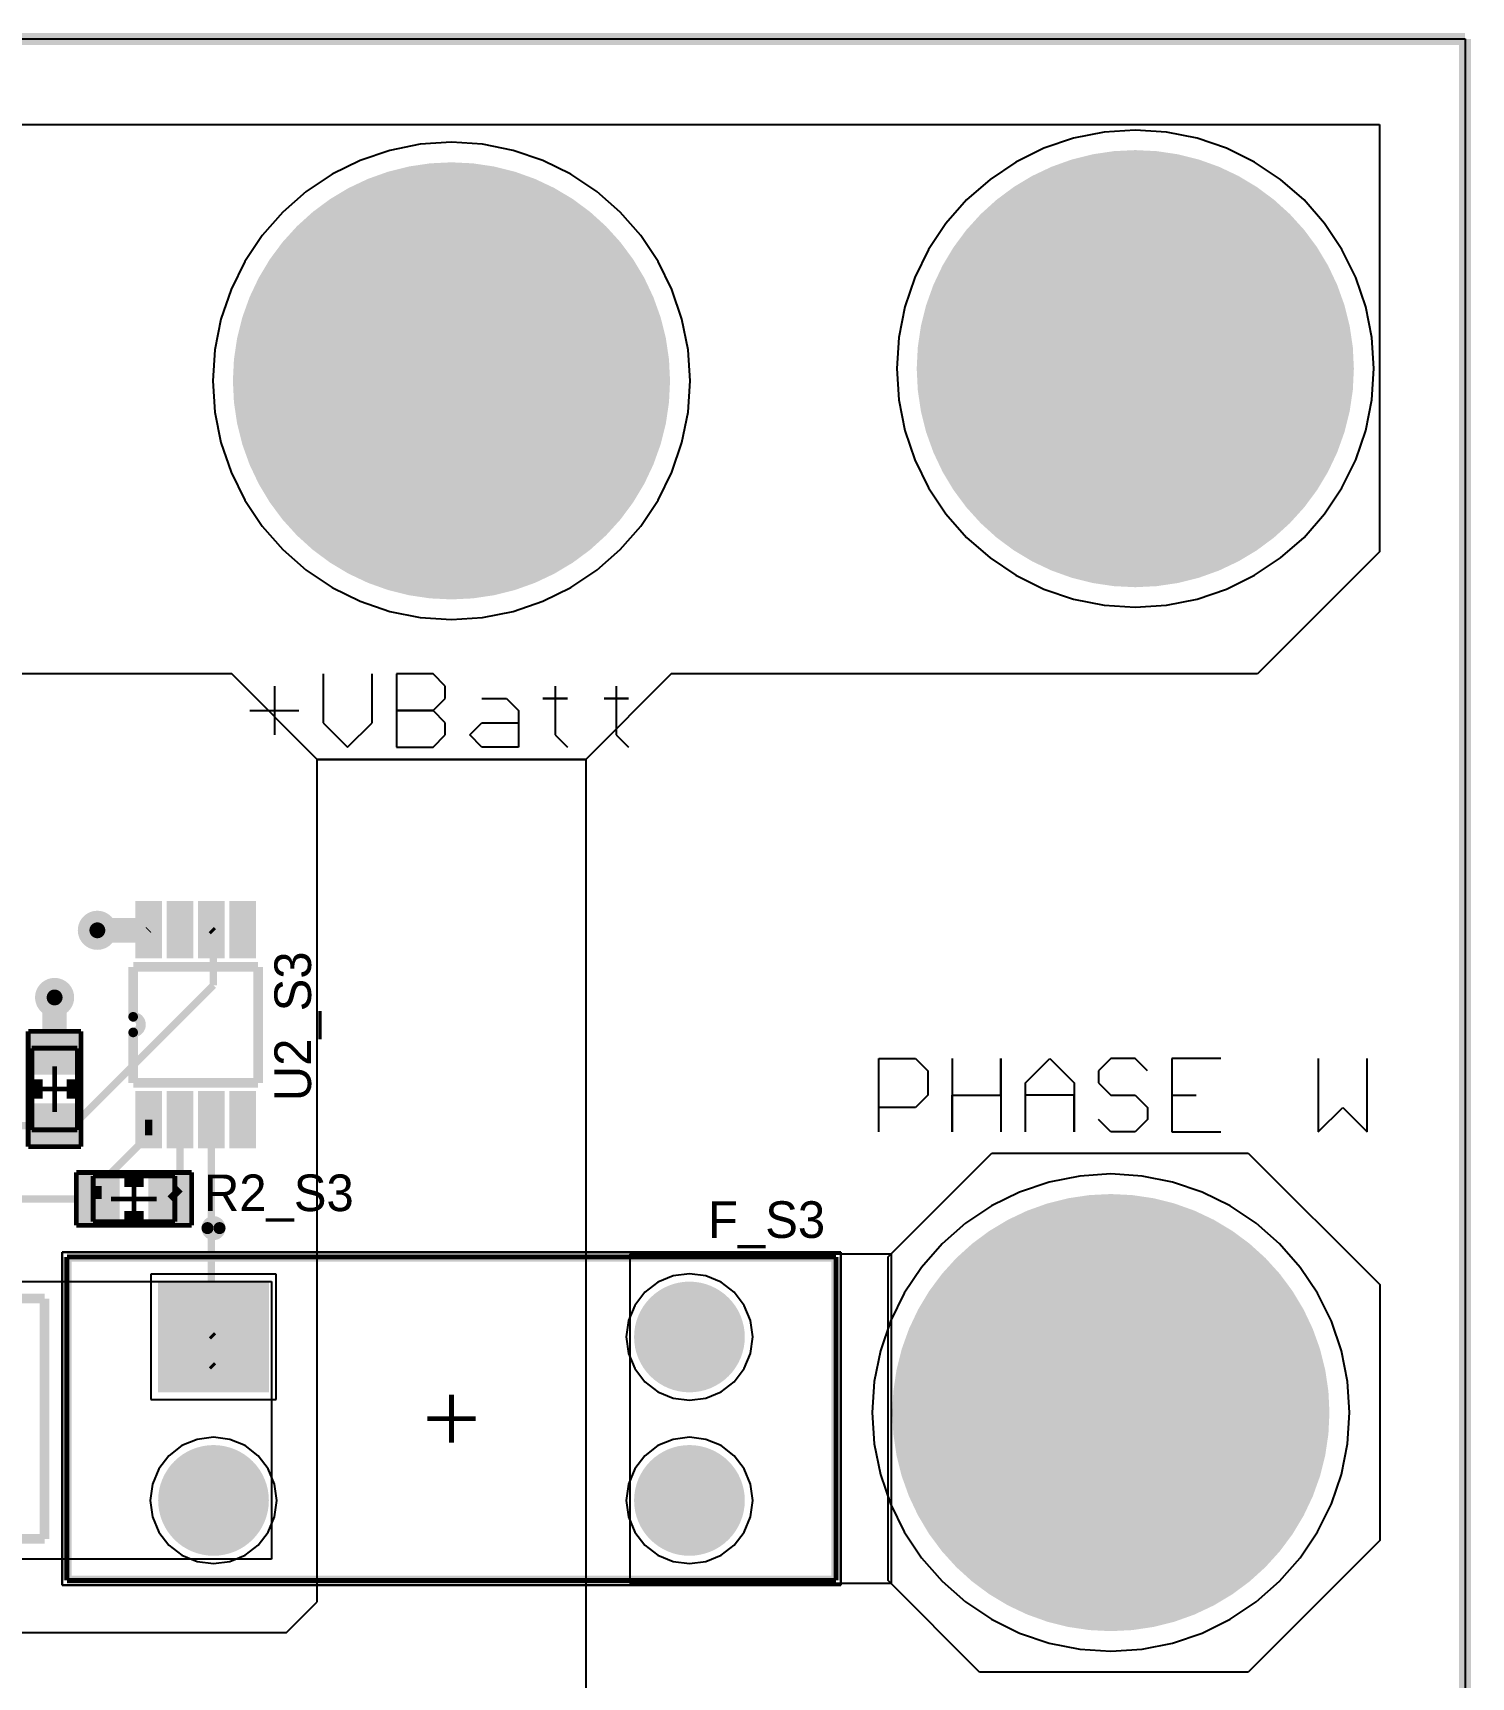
# Model space of a CAD drawing. Header units: millimetres. Extents: x 0.99 to 5.75, y 0.99 to 4.93.
# Drawn here: x 4.577 to 5.755, y 3.583 to 4.93 of the extents above; entities that cross this region are included whole.
import ezdxf

# ---------------------------------------------------------------- set-up
doc = ezdxf.new("R2010")
doc.units = ezdxf.units.MM
doc.header["$MEASUREMENT"] = 0
for name, color, linetype in [('BottomLayer', 5, 'Continuous'), ('BottomSolder', 6, 'Continuous'), ('Mechanical13', 56, 'Continuous'), ('Mechanical15', 56, 'Continuous'), ('MultiLayer', 9, 'Continuous'), ('PadHoleLayer', 156, 'Continuous'), ('TopLayer', 1, 'Continuous'), ('TopOverlay', 2, 'Continuous'), ('TopPaste', 8, 'Continuous'), ('TopSolder', 216, 'Continuous'), ('ViaHoleLayer', 16, 'Continuous')]:
    doc.layers.add(name, color=color, linetype=linetype)

# ---------------------------------------------------------------- blocks, each defined once
blk = doc.blocks.new('HV7802_37')
at = {"layer": 'TopLayer'}
for points in [[(-0.0194882, -0.0068897), (0.0194882, -0.0068897), (-0.0194882, 0.0068897), (0.0194882, 0.0068897)], [(0.1360236, -0.0068897), (0.175, -0.0068897), (0.1360236, 0.0068897), (0.175, 0.0068897)], [(-0.0194882, -0.0324803), (0.0194882, -0.0324803), (-0.0194882, -0.0187009), (0.0194882, -0.0187009)], [(0.1360236, -0.0324803), (0.175, -0.0324803), (0.1360236, -0.0187009), (0.175, -0.0187009)], [(-0.0194882, -0.0580709), (0.0194882, -0.0580709), (-0.0194882, -0.0442915), (0.0194882, -0.0442915)], [(0.1360236, -0.0580709), (0.175, -0.0580709), (0.1360236, -0.0442915), (0.175, -0.0442915)], [(-0.0194882, -0.0836615), (0.0194882, -0.0836615), (-0.0194882, -0.0698821), (0.0194882, -0.0698821)], [(0.1360236, -0.0836615), (0.175, -0.0836615), (0.1360236, -0.0698821), (0.175, -0.0698821)]]:
    blk.add_solid(points, dxfattribs=at)
at = {"layer": 'TopOverlay', "const_width": 0.007874}
for points in [[(0.03, 0.0127953), (0.0713583, 0.0127953)], [(0.03, 0.0127953), (0.03, -0.0895671)], [(0.0841535, 0.0127953), (0.125, 0.0127953)], [(0.125, 0.0127953), (0.125, -0.0895671)], [(0.03, -0.0895671), (0.125, -0.0895671)]]:
    blk.add_lwpolyline(points, dxfattribs=at)
blk.add_lwpolyline([(0.0841535, 0.0127953, -0.9999999999999999), (0.0713583, 0.0127953)], format="xyb", dxfattribs=at)
at = {"layer": 'TopOverlay', "const_width": 0.003937}
for points in [[(0.0693898, 0.0127953, 1), (0.0733268, 0.0127953, 1)], [(0.082185, 0.0127953, 1), (0.086122, 0.0127953, 1)]]:
    blk.add_lwpolyline(points, format="xyb", close=True, dxfattribs=at)
at = {"layer": 'TopPaste'}
for points in [[(-0.0194882, -0.0068897), (0.0194882, -0.0068897), (-0.0194882, 0.0068897), (0.0194882, 0.0068897)], [(0.1360236, -0.0068897), (0.175, -0.0068897), (0.1360236, 0.0068897), (0.175, 0.0068897)], [(-0.0194882, -0.0324803), (0.0194882, -0.0324803), (-0.0194882, -0.0187009), (0.0194882, -0.0187009)], [(0.1360236, -0.0324803), (0.175, -0.0324803), (0.1360236, -0.0187009), (0.175, -0.0187009)], [(-0.0194882, -0.0580709), (0.0194882, -0.0580709), (-0.0194882, -0.0442915), (0.0194882, -0.0442915)], [(0.1360236, -0.0580709), (0.175, -0.0580709), (0.1360236, -0.0442915), (0.175, -0.0442915)], [(-0.0194882, -0.0836615), (0.0194882, -0.0836615), (-0.0194882, -0.0698821), (0.0194882, -0.0698821)], [(0.1360236, -0.0836615), (0.175, -0.0836615), (0.1360236, -0.0698821), (0.175, -0.0698821)]]:
    blk.add_solid(points, dxfattribs=at)
at = {"layer": 'TopSolder'}
for points in [[(-0.0234882, -0.0108897), (0.0234882, -0.0108897), (-0.0234882, 0.0108897), (0.0234882, 0.0108897)], [(0.1320236, -0.0108897), (0.179, -0.0108897), (0.1320236, 0.0108897), (0.179, 0.0108897)], [(-0.0234882, -0.0364803), (0.0234882, -0.0364803), (-0.0234882, -0.0147009), (0.0234882, -0.0147009)], [(0.1320236, -0.0364803), (0.179, -0.0364803), (0.1320236, -0.0147009), (0.179, -0.0147009)], [(-0.0234882, -0.0620709), (0.0234882, -0.0620709), (-0.0234882, -0.0402915), (0.0234882, -0.0402915)], [(0.1320236, -0.0620709), (0.179, -0.0620709), (0.1320236, -0.0402915), (0.179, -0.0402915)], [(-0.0234882, -0.0876615), (0.0234882, -0.0876615), (-0.0234882, -0.0658821), (0.0234882, -0.0658821)], [(0.1320236, -0.0876615), (0.179, -0.0876615), (0.1320236, -0.0658821), (0.179, -0.0658821)]]:
    blk.add_solid(points, dxfattribs=at)
blk = doc.blocks.new('J1_0603_41')
at = {"layer": 'Mechanical13', "const_width": 0.003937}
for points in [[(0.0334646, 0.0187009), (-0.0334645, 0.0187009)], [(-0.0334645, -0.0187007), (-0.0334645, 0.0187009)], [(0.0334646, -0.0187007), (0.0334646, 0.0187009)], [(0.0334646, -0.0187007), (-0.0334645, -0.0187007)]]:
    blk.add_lwpolyline(points, dxfattribs=at)
at = {"layer": 'Mechanical15', "const_width": 0.003937}
for points in [[(0.0472442, 0.0216536), (-0.047244, 0.0216536)], [(-0.047244, -0.0216535), (-0.047244, 0.0216536)], [(1e-07, -0.0187007), (1e-07, 0.0187009)], [(0.0472442, -0.0216535), (0.0472442, 0.0216536)], [(0.0187008, 1e-07), (-0.0187007, 1e-07)], [(0.0472442, -0.0216535), (-0.047244, -0.0216535)]]:
    blk.add_lwpolyline(points, dxfattribs=at)
at = {"layer": 'TopLayer'}
for points in [[(-0.015748, -0.0177164), (-0.015748, 0.0177166), (-0.043307, -0.0177164), (-0.043307, 0.0177166)], [(0.0433071, -0.0177164), (0.0433071, 0.0177166), (0.0157481, -0.0177164), (0.0157481, 0.0177166)]]:
    blk.add_solid(points, dxfattribs=at)
at = {"layer": 'TopOverlay', "const_width": 0.007874}
for points in [[(0.0078741, 0.0137796), (-0.007874, 0.0137796)], [(0.0078741, -0.0137795), (-0.007874, -0.0137795)]]:
    blk.add_lwpolyline(points, dxfattribs=at)
at = {"layer": 'TopPaste'}
for points in [[(-0.015748, -0.0177164), (-0.015748, 0.0177166), (-0.043307, -0.0177164), (-0.043307, 0.0177166)], [(0.0433071, -0.0177164), (0.0433071, 0.0177166), (0.0157481, -0.0177164), (0.0157481, 0.0177166)]]:
    blk.add_solid(points, dxfattribs=at)
at = {"layer": 'TopSolder'}
for points in [[(-0.011748, -0.0217164), (-0.011748, 0.0217166), (-0.047307, -0.0217164), (-0.047307, 0.0217166)], [(0.0473071, -0.0217164), (0.0473071, 0.0217166), (0.0117481, -0.0217164), (0.0117481, 0.0217166)]]:
    blk.add_solid(points, dxfattribs=at)
blk = doc.blocks.new('J1_0603_42')
at = {"layer": 'Mechanical13', "const_width": 0.003937}
for points in [[(0.0334646, 0.0187009), (-0.0334645, 0.0187009)], [(-0.0334645, 0.0187009), (-0.0334645, -0.0187007)], [(0.0334646, 0.0187009), (0.0334646, -0.0187007)], [(0.0334646, -0.0187007), (-0.0334645, -0.0187007)]]:
    blk.add_lwpolyline(points, dxfattribs=at)
at = {"layer": 'Mechanical15', "const_width": 0.003937}
for points in [[(0.0472442, 0.0216536), (-0.047244, 0.0216536)], [(-0.047244, 0.0216536), (-0.047244, -0.0216535)], [(1e-07, 0.0187009), (1e-07, -0.0187007)], [(0.0472442, 0.0216536), (0.0472442, -0.0216535)], [(0.0187008, 1e-07), (-0.0187007, 1e-07)], [(0.0472442, -0.0216535), (-0.047244, -0.0216535)]]:
    blk.add_lwpolyline(points, dxfattribs=at)
at = {"layer": 'TopLayer'}
for points in [[(-0.015748, -0.0177164), (-0.015748, 0.0177166), (-0.043307, -0.0177164), (-0.043307, 0.0177166)], [(0.0433071, -0.0177164), (0.0433071, 0.0177166), (0.0157481, -0.0177164), (0.0157481, 0.0177166)]]:
    blk.add_solid(points, dxfattribs=at)
at = {"layer": 'TopOverlay', "const_width": 0.007874}
for points in [[(0.0078741, 0.0137796), (-0.007874, 0.0137796)], [(0.0078741, -0.0137795), (-0.007874, -0.0137795)]]:
    blk.add_lwpolyline(points, dxfattribs=at)
at = {"layer": 'TopPaste'}
for points in [[(-0.015748, -0.0177164), (-0.015748, 0.0177166), (-0.043307, -0.0177164), (-0.043307, 0.0177166)], [(0.0433071, -0.0177164), (0.0433071, 0.0177166), (0.0157481, -0.0177164), (0.0157481, 0.0177166)]]:
    blk.add_solid(points, dxfattribs=at)
at = {"layer": 'TopSolder'}
for points in [[(-0.011748, -0.0217164), (-0.011748, 0.0217166), (-0.047307, -0.0217164), (-0.047307, 0.0217166)], [(0.0473071, -0.0217164), (0.0473071, 0.0217166), (0.0117481, -0.0217164), (0.0117481, 0.0217166)]]:
    blk.add_solid(points, dxfattribs=at)
blk = doc.blocks.new('R___2512_43')
at = {"layer": 'TopLayer'}
for points in [[(-0.1062991, -0.0629921), (-0.0669291, -0.0629921), (-0.1062991, 0.0629921), (-0.0669291, 0.0629921)], [(0.0669292, -0.0629921), (0.1062992, -0.0629921), (0.0669292, 0.0629921), (0.1062992, 0.0629921)]]:
    blk.add_solid(points, dxfattribs=at)
at = {"layer": 'TopOverlay', "const_width": 0.007874}
for points in [[(-0.1417322, 0.0984252), (0.1417323, 0.0984252)], [(-0.1417322, 0), (-0.1417322, 0.0984252)], [(0.1417323, -0.0984252), (0.1417323, 0.0984252)], [(-0.1417322, -0.0984252), (-0.1417322, 0)], [(-0.1417322, -0.0984252), (0.1417323, -0.0984252)]]:
    blk.add_lwpolyline(points, dxfattribs=at)
at = {"layer": 'TopPaste'}
for points in [[(-0.1062991, -0.0629921), (-0.0669291, -0.0629921), (-0.1062991, 0.0629921), (-0.0669291, 0.0629921)], [(0.0669292, -0.0629921), (0.1062992, -0.0629921), (0.0669292, 0.0629921), (0.1062992, 0.0629921)]]:
    blk.add_solid(points, dxfattribs=at)
at = {"layer": 'TopSolder'}
for points in [[(-0.1102991, -0.0669921), (-0.0629291, -0.0669921), (-0.1102991, 0.0669921), (-0.0629291, 0.0669921)], [(0.0629292, -0.0669921), (0.1102992, -0.0669921), (0.0629292, 0.0669921), (0.1102992, 0.0669921)]]:
    blk.add_solid(points, dxfattribs=at)
blk = doc.blocks.new('KSTN_3568_V_44')
at = {"layer": 'BottomLayer', "const_width": 0.0413386}
for points in [[(0.1742126, 0.0669291, 1), (0.2155512, 0.0669291, 1)], [(-0.2155512, -0.0669291, 1), (-0.1742126, -0.0669291, 1)], [(0.1742126, -0.0669291, 1), (0.2155512, -0.0669291, 1)]]:
    blk.add_lwpolyline(points, format="xyb", close=True, dxfattribs=at)
at = {"layer": 'BottomLayer'}
blk.add_solid([(-0.2362205, 0.0255905), (-0.1535433, 0.0255905), (-0.2362205, 0.1082677), (-0.1535433, 0.1082677)], dxfattribs=at)
at = {"layer": 'BottomSolder', "const_width": 0.0453386}
for points in [[(0.1722126, 0.0669291, 1), (0.2175512, 0.0669291, 1)], [(-0.2175512, -0.0669291, 1), (-0.1722126, -0.0669291, 1)], [(0.1722126, -0.0669291, 1), (0.2175512, -0.0669291, 1)]]:
    blk.add_lwpolyline(points, format="xyb", close=True, dxfattribs=at)
at = {"layer": 'BottomSolder'}
blk.add_solid([(-0.2402205, 0.0215905), (-0.1495433, 0.0215905), (-0.2402205, 0.1122677), (-0.1495433, 0.1122677)], dxfattribs=at)
at = {"layer": 'Mechanical13', "const_width": 0.003937}
for points in [[(-0.3149606, 0.1324803), (0.3149606, 0.1324803)], [(-0.3149606, -0.1324803), (-0.3149606, 0.1324803)], [(0.3149606, -0.1324803), (0.3149606, 0.1324803)], [(-0.3149606, -0.1324803), (0.3149606, -0.1324803)]]:
    blk.add_lwpolyline(points, dxfattribs=at)
at = {"layer": 'Mechanical15'}
for points, const_width in [([(-0.3188976, 0.1364173), (0.3188976, 0.1364173)], 0.0019685), ([(-0.3188976, -0.1364173), (-0.3188976, 0.1364173)], 0.0019685), ([(0.3188976, -0.1364173), (0.3188976, 0.1364173)], 0.0019685), ([(0, -0.019685), (0, 0.019685)], 0.003937), ([(-0.019685, 0), (0.019685, 0)], 0.003937), ([(-0.3188976, -0.1364173), (0.3188976, -0.1364173)], 0.0019685)]:
    blk.add_lwpolyline(points, dxfattribs=dict(at, const_width=const_width))
at = {"layer": 'MultiLayer', "const_width": 0.0413386}
for points in [[(0.1742126, 0.0669291, 1), (0.2155512, 0.0669291, 1)], [(-0.2155512, -0.0669291, 1), (-0.1742126, -0.0669291, 1)], [(0.1742126, -0.0669291, 1), (0.2155512, -0.0669291, 1)]]:
    blk.add_lwpolyline(points, format="xyb", close=True, dxfattribs=at)
at = {"layer": 'MultiLayer'}
blk.add_solid([(-0.2362205, 0.0255905), (-0.1535433, 0.0255905), (-0.2362205, 0.1082677), (-0.1535433, 0.1082677)], dxfattribs=at)
at = {"layer": 'PadHoleLayer', "const_width": 0.031496}
for points in [[(-0.2106299, 0.0669291, 1), (-0.1791339, 0.0669291, 1)], [(0.1791339, 0.0669291, 1), (0.2106299, 0.0669291, 1)], [(-0.2106299, -0.0669291, 1), (-0.1791339, -0.0669291, 1)], [(0.1791339, -0.0669291, 1), (0.2106299, -0.0669291, 1)]]:
    blk.add_lwpolyline(points, format="xyb", close=True, dxfattribs=at)
at = {"layer": 'TopLayer', "const_width": 0.0413386}
for points in [[(0.1742126, 0.0669291, 1), (0.2155512, 0.0669291, 1)], [(-0.2155512, -0.0669291, 1), (-0.1742126, -0.0669291, 1)], [(0.1742126, -0.0669291, 1), (0.2155512, -0.0669291, 1)]]:
    blk.add_lwpolyline(points, format="xyb", close=True, dxfattribs=at)
at = {"layer": 'TopLayer'}
blk.add_solid([(-0.2362205, 0.0255905), (-0.1535433, 0.0255905), (-0.2362205, 0.1082677), (-0.1535433, 0.1082677)], dxfattribs=at)
at = {"layer": 'TopOverlay'}
for points, const_width in [([(-0.1899606, 0.1561023, 1), (-0.1998032, 0.1561023, 1)], 0.0098425), ([(-0.2022638, 0.1561023, 1), (-0.1973426, 0.1561023, 1)], 0.0049212), ([(-0.1924212, 0.1561023, 1), (-0.1875, 0.1561023, 1)], 0.0049212)]:
    blk.add_lwpolyline(points, format="xyb", close=True, dxfattribs=dict(at, const_width=const_width))
at = {"layer": 'TopOverlay', "const_width": 0.007874}
for points in [[(-0.3149606, -0.1324803), (-0.3149606, 0.1324803)], [(-0.3149606, 0.1324803), (0.3149606, 0.1324803)], [(0.3149606, -0.1324803), (0.3149606, 0.1324803)], [(-0.3149606, -0.1324803), (0.3149606, -0.1324803)]]:
    blk.add_lwpolyline(points, dxfattribs=at)
at = {"layer": 'TopSolder', "const_width": 0.0453386}
for points in [[(0.1722126, 0.0669291, 1), (0.2175512, 0.0669291, 1)], [(-0.2175512, -0.0669291, 1), (-0.1722126, -0.0669291, 1)], [(0.1722126, -0.0669291, 1), (0.2175512, -0.0669291, 1)]]:
    blk.add_lwpolyline(points, format="xyb", close=True, dxfattribs=at)
at = {"layer": 'TopSolder'}
blk.add_solid([(-0.2402205, 0.0215905), (-0.1495433, 0.0215905), (-0.2402205, 0.1122677), (-0.1495433, 0.1122677)], dxfattribs=at)

msp = doc.modelspace()

# ---------------------------------------------------------------- linework, layer by layer
at = {"layer": 'BottomLayer'}
for p, q in [((1, 4.925), (5.75, 4.925)), ((5.75, 4.925), (5.75, 1)), ((5.4544928, 4.8487466), (5.429422, 4.8437597)), ((5.48, 4.8504184), (5.4544928, 4.8487466)), ((5.5055072, 4.8487466), (5.48, 4.8504184)), ((5.530578, 4.8437597), (5.5055072, 4.8487466)), ((4.8944928, 4.8387466), (4.869422, 4.8337597)), ((4.92, 4.8404184), (4.8944928, 4.8387466)), ((4.9455072, 4.8387466), (4.92, 4.8404184)), ((4.970578, 4.8337597), (4.9455072, 4.8387466)), ((5.4052166, 4.8355431), (5.3822908, 4.8242373)), ((5.429422, 4.8437597), (5.4052166, 4.8355431)), ((5.5547834, 4.8355431), (5.530578, 4.8437597)), ((5.5777092, 4.8242373), (5.5547834, 4.8355431)), ((4.8452166, 4.8255431), (4.8222908, 4.8142373)), ((4.869422, 4.8337597), (4.8452166, 4.8255431)), ((4.9947834, 4.8255431), (4.970578, 4.8337597)), ((5.0177092, 4.8142373), (4.9947834, 4.8255431)), ((5.3822908, 4.8242373), (5.3610368, 4.8100358)), ((5.5989632, 4.8100358), (5.5777092, 4.8242373)), ((4.8222908, 4.8142373), (4.8010368, 4.8000358)), ((5.0389632, 4.8000358), (5.0177092, 4.8142373)), ((5.3610368, 4.8100358), (5.3418183, 4.7931817)), ((5.6181817, 4.7931817), (5.5989632, 4.8100358)), ((4.8010368, 4.8000358), (4.7818183, 4.7831817)), ((5.0581817, 4.7831817), (5.0389632, 4.8000358)), ((4.7818183, 4.7831817), (4.7649642, 4.7639632)), ((5.0750358, 4.7639632), (5.0581817, 4.7831817)), ((5.3418183, 4.7931817), (5.3249642, 4.7739632)), ((5.6350358, 4.7739632), (5.6181817, 4.7931817)), ((5.3249642, 4.7739632), (5.3107627, 4.7527092)), ((5.6492373, 4.7527092), (5.6350358, 4.7739632)), ((4.7649642, 4.7639632), (4.7507627, 4.7427092)), ((5.0892373, 4.7427092), (5.0750358, 4.7639632)), ((4.7507627, 4.7427092), (4.7394569, 4.7197834)), ((5.1005431, 4.7197834), (5.0892373, 4.7427092)), ((5.3107627, 4.7527092), (5.2994569, 4.7297834)), ((5.6605431, 4.7297834), (5.6492373, 4.7527092)), ((5.2994569, 4.7297834), (5.2912403, 4.705578)), ((5.6687597, 4.705578), (5.6605431, 4.7297834)), ((4.7394569, 4.7197834), (4.7312403, 4.695578)), ((5.1087597, 4.695578), (5.1005431, 4.7197834)), ((5.2912403, 4.705578), (5.2862534, 4.6805072)), ((5.6737466, 4.6805072), (5.6687597, 4.705578)), ((4.7312403, 4.695578), (4.7262534, 4.6705072)), ((5.1137466, 4.6705072), (5.1087597, 4.695578)), ((5.2862534, 4.6805072), (5.2845816, 4.655)), ((5.6754184, 4.655), (5.6737466, 4.6805072)), ((4.7262534, 4.6705072), (4.7245816, 4.645)), ((5.1154184, 4.645), (5.1137466, 4.6705072)), ((5.2845816, 4.655), (5.2862534, 4.6294928)), ((5.6737466, 4.6294928), (5.6754184, 4.655)), ((4.7245816, 4.645), (4.7262534, 4.6194928)), ((5.1137466, 4.6194928), (5.1154184, 4.645)), ((4.7262534, 4.6194928), (4.7312403, 4.594422)), ((5.1087597, 4.594422), (5.1137466, 4.6194928)), ((5.2862534, 4.6294928), (5.2912403, 4.604422)), ((5.6687597, 4.604422), (5.6737466, 4.6294928)), ((4.7312403, 4.594422), (4.7394569, 4.5702166)), ((5.1005431, 4.5702166), (5.1087597, 4.594422)), ((5.2912403, 4.604422), (5.2994569, 4.5802166)), ((5.6605431, 4.5802166), (5.6687597, 4.604422)), ((5.2994569, 4.5802166), (5.3107627, 4.5572908)), ((5.6492373, 4.5572908), (5.6605431, 4.5802166)), ((4.7394569, 4.5702166), (4.7507627, 4.5472908)), ((5.0892373, 4.5472908), (5.1005431, 4.5702166)), ((5.3107627, 4.5572908), (5.3249642, 4.5360368)), ((5.6350358, 4.5360368), (5.6492373, 4.5572908)), ((4.7507627, 4.5472908), (4.7649642, 4.5260368)), ((5.0750358, 4.5260368), (5.0892373, 4.5472908)), ((4.7649642, 4.5260368), (4.7818183, 4.5068183)), ((5.0581817, 4.5068183), (5.0750358, 4.5260368)), ((5.3249642, 4.5360368), (5.3418183, 4.5168183)), ((5.6181817, 4.5168183), (5.6350358, 4.5360368)), ((5.3418183, 4.5168183), (5.3610368, 4.4999642)), ((5.5989632, 4.4999642), (5.6181817, 4.5168183)), ((4.7818183, 4.5068183), (4.8010368, 4.4899642)), ((5.0389632, 4.4899642), (5.0581817, 4.5068183)), ((5.3610368, 4.4999642), (5.3822908, 4.4857627)), ((5.5777092, 4.4857627), (5.5989632, 4.4999642)), ((4.8010368, 4.4899642), (4.8222908, 4.4757627)), ((5.0177092, 4.4757627), (5.0389632, 4.4899642)), ((5.3822908, 4.4857627), (5.4052166, 4.4744569)), ((5.5547834, 4.4744569), (5.5777092, 4.4857627)), ((4.8222908, 4.4757627), (4.8452166, 4.4644569)), ((4.9947834, 4.4644569), (5.0177092, 4.4757627)), ((5.4052166, 4.4744569), (5.429422, 4.4662403)), ((5.530578, 4.4662403), (5.5547834, 4.4744569)), ((4.8452166, 4.4644569), (4.869422, 4.4562403)), ((4.970578, 4.4562403), (4.9947834, 4.4644569)), ((5.429422, 4.4662403), (5.4544928, 4.4612534)), ((5.4544928, 4.4612534), (5.48, 4.4595816)), ((5.48, 4.4595816), (5.5055072, 4.4612534)), ((5.5055072, 4.4612534), (5.530578, 4.4662403)), ((4.869422, 4.4562403), (4.8944928, 4.4512534)), ((4.8944928, 4.4512534), (4.92, 4.4495816)), ((4.92, 4.4495816), (4.9455072, 4.4512534)), ((4.9455072, 4.4512534), (4.970578, 4.4562403)), ((5.409422, 3.9887597), (5.3852166, 3.9805431)), ((5.4344928, 3.9937466), (5.409422, 3.9887597)), ((5.46, 3.9954184), (5.4344928, 3.9937466)), ((5.4855072, 3.9937466), (5.46, 3.9954184)), ((5.510578, 3.9887597), (5.4855072, 3.9937466)), ((5.5347834, 3.9805431), (5.510578, 3.9887597)), ((5.3852166, 3.9805431), (5.3622908, 3.9692373)), ((5.5577092, 3.9692373), (5.5347834, 3.9805431)), ((5.3622908, 3.9692373), (5.3410368, 3.9550358)), ((5.5789632, 3.9550358), (5.5577092, 3.9692373)), ((5.3410368, 3.9550358), (5.3218183, 3.9381817)), ((5.5981817, 3.9381817), (5.5789632, 3.9550358)), ((5.3218183, 3.9381817), (5.3049642, 3.9189632)), ((5.6150358, 3.9189632), (5.5981817, 3.9381817)), ((5.3049642, 3.9189632), (5.2907627, 3.8977092)), ((5.6292373, 3.8977092), (5.6150358, 3.9189632)), ((4.7764567, 3.9132677), (4.6737795, 3.9132677)), ((4.6737795, 3.9132677), (4.6737795, 3.8105905)), ((4.7764567, 3.8105905), (4.7764567, 3.9132677)), ((5.0889911, 3.9067733), (5.0782668, 3.8985442)), ((5.1014798, 3.9119463), (5.0889911, 3.9067733)), ((5.1148819, 3.9137107), (5.1014798, 3.9119463)), ((5.128284, 3.9119463), (5.1148819, 3.9137107)), ((5.1407727, 3.9067733), (5.128284, 3.9119463)), ((5.151497, 3.8985442), (5.1407727, 3.9067733)), ((5.0782668, 3.8985442), (5.0700377, 3.8878199)), ((5.1597261, 3.8878199), (5.151497, 3.8985442)), ((5.2907627, 3.8977092), (5.2794569, 3.8747834)), ((5.6405431, 3.8747834), (5.6292373, 3.8977092)), ((5.0700377, 3.8878199), (5.0648647, 3.8753312)), ((5.1648991, 3.8753312), (5.1597261, 3.8878199)), ((5.0648647, 3.8753312), (5.0631003, 3.8619291)), ((5.1666635, 3.8619291), (5.1648991, 3.8753312)), ((5.2794569, 3.8747834), (5.2712403, 3.850578)), ((5.6487597, 3.850578), (5.6405431, 3.8747834)), ((5.0631003, 3.8619291), (5.0648647, 3.848527)), ((5.1648991, 3.848527), (5.1666635, 3.8619291)), ((5.0648647, 3.848527), (5.0700377, 3.8360383)), ((5.1597261, 3.8360383), (5.1648991, 3.848527)), ((5.2712403, 3.850578), (5.2662534, 3.8255072)), ((5.6537466, 3.8255072), (5.6487597, 3.850578)), ((5.0700377, 3.8360383), (5.0782668, 3.825314)), ((5.0782668, 3.825314), (5.0889911, 3.8170849)), ((5.1407727, 3.8170849), (5.151497, 3.825314)), ((5.151497, 3.825314), (5.1597261, 3.8360383)), ((5.2662534, 3.8255072), (5.2645816, 3.8)), ((5.6554184, 3.8), (5.6537466, 3.8255072)), ((5.0889911, 3.8170849), (5.1014798, 3.8119119)), ((5.1014798, 3.8119119), (5.1148819, 3.8101475)), ((5.1148819, 3.8101475), (5.128284, 3.8119119)), ((5.128284, 3.8119119), (5.1407727, 3.8170849)), ((4.6737795, 3.8105905), (4.7764567, 3.8105905)), ((5.2645816, 3.8), (5.2662534, 3.7744928)), ((5.6537466, 3.7744928), (5.6554184, 3.8)), ((4.6992273, 3.7729151), (4.688503, 3.764686)), ((4.711716, 3.7780881), (4.6992273, 3.7729151)), ((4.7251181, 3.7798525), (4.711716, 3.7780881)), ((4.7385202, 3.7780881), (4.7251181, 3.7798525)), ((4.7510089, 3.7729151), (4.7385202, 3.7780881)), ((4.7617332, 3.764686), (4.7510089, 3.7729151)), ((5.0889911, 3.7729151), (5.0782668, 3.764686)), ((5.1014798, 3.7780881), (5.0889911, 3.7729151)), ((5.1148819, 3.7798525), (5.1014798, 3.7780881)), ((5.128284, 3.7780881), (5.1148819, 3.7798525)), ((5.1407727, 3.7729151), (5.128284, 3.7780881)), ((5.151497, 3.764686), (5.1407727, 3.7729151)), ((5.2662534, 3.7744928), (5.2712403, 3.749422)), ((5.6487597, 3.749422), (5.6537466, 3.7744928)), ((4.688503, 3.764686), (4.6802739, 3.7539617)), ((4.7699623, 3.7539617), (4.7617332, 3.764686)), ((5.0782668, 3.764686), (5.0700377, 3.7539617)), ((5.1597261, 3.7539617), (5.151497, 3.764686)), ((4.6802739, 3.7539617), (4.6751009, 3.741473)), ((4.7751353, 3.741473), (4.7699623, 3.7539617)), ((5.0700377, 3.7539617), (5.0648647, 3.741473)), ((5.1648991, 3.741473), (5.1597261, 3.7539617)), ((5.2712403, 3.749422), (5.2794569, 3.7252166)), ((5.6405431, 3.7252166), (5.6487597, 3.749422)), ((4.6751009, 3.741473), (4.6733365, 3.7280709)), ((4.7768997, 3.7280709), (4.7751353, 3.741473)), ((5.0648647, 3.741473), (5.0631003, 3.7280709)), ((5.1666635, 3.7280709), (5.1648991, 3.741473)), ((4.6733365, 3.7280709), (4.6751009, 3.7146688)), ((4.7751353, 3.7146688), (4.7768997, 3.7280709)), ((5.0631003, 3.7280709), (5.0648647, 3.7146688)), ((5.1648991, 3.7146688), (5.1666635, 3.7280709)), ((5.2794569, 3.7252166), (5.2907627, 3.7022908)), ((5.6292373, 3.7022908), (5.6405431, 3.7252166)), ((4.6751009, 3.7146688), (4.6802739, 3.7021801)), ((4.7699623, 3.7021801), (4.7751353, 3.7146688)), ((5.0648647, 3.7146688), (5.0700377, 3.7021801)), ((5.1597261, 3.7021801), (5.1648991, 3.7146688)), ((4.6802739, 3.7021801), (4.688503, 3.6914558)), ((4.688503, 3.6914558), (4.6992273, 3.6832267)), ((4.7510089, 3.6832267), (4.7617332, 3.6914558)), ((4.7617332, 3.6914558), (4.7699623, 3.7021801)), ((5.0700377, 3.7021801), (5.0782668, 3.6914558)), ((5.0782668, 3.6914558), (5.0889911, 3.6832267)), ((5.1407727, 3.6832267), (5.151497, 3.6914558)), ((5.151497, 3.6914558), (5.1597261, 3.7021801)), ((5.2907627, 3.7022908), (5.3049642, 3.6810368)), ((5.6150358, 3.6810368), (5.6292373, 3.7022908)), ((4.6992273, 3.6832267), (4.711716, 3.6780537)), ((4.711716, 3.6780537), (4.7251181, 3.6762893)), ((4.7251181, 3.6762893), (4.7385202, 3.6780537)), ((4.7385202, 3.6780537), (4.7510089, 3.6832267)), ((5.0889911, 3.6832267), (5.1014798, 3.6780537)), ((5.1014798, 3.6780537), (5.1148819, 3.6762893)), ((5.1148819, 3.6762893), (5.128284, 3.6780537)), ((5.128284, 3.6780537), (5.1407727, 3.6832267)), ((5.3049642, 3.6810368), (5.3218183, 3.6618183)), ((5.5981817, 3.6618183), (5.6150358, 3.6810368)), ((5.3218183, 3.6618183), (5.3410368, 3.6449642)), ((5.5789632, 3.6449642), (5.5981817, 3.6618183)), ((5.3410368, 3.6449642), (5.3622908, 3.6307627)), ((5.5577092, 3.6307627), (5.5789632, 3.6449642)), ((5.3622908, 3.6307627), (5.3852166, 3.6194569)), ((5.5347834, 3.6194569), (5.5577092, 3.6307627)), ((5.3852166, 3.6194569), (5.409422, 3.6112403)), ((5.409422, 3.6112403), (5.4344928, 3.6062534)), ((5.4855072, 3.6062534), (5.510578, 3.6112403)), ((5.510578, 3.6112403), (5.5347834, 3.6194569)), ((5.4344928, 3.6062534), (5.46, 3.6045816)), ((5.46, 3.6045816), (5.4855072, 3.6062534))]:
    msp.add_line(p, q, dxfattribs=at)
for points, const_width in [([(5.3925, 4.655, 1), (5.5675, 4.655, 1)], 0.175), ([(4.8325, 4.645, 1), (5.0075, 4.645, 1)], 0.175), ([(4.624, 4.195, 1), (4.636, 4.195, 1)], 0.012), ([(4.589, 4.14, 1), (4.601, 4.14, 1)], 0.012), ([(5.3725, 3.8, 1), (5.5475, 3.8, 1)], 0.175)]:
    msp.add_lwpolyline(points, format="xyb", close=True, dxfattribs=dict(at, const_width=const_width))
at = {"layer": 'BottomSolder'}
for points, const_width in [([(4.8305, 4.645, 1), (5.0095, 4.645, 1)], 0.179), ([(5.3905, 4.655, 1), (5.5695, 4.655, 1)], 0.179), ([(4.622, 4.195, 1), (4.638, 4.195, 1)], 0.016), ([(4.587, 4.14, 1), (4.603, 4.14, 1)], 0.016), ([(5.3705, 3.8, 1), (5.5495, 3.8, 1)], 0.179)]:
    msp.add_lwpolyline(points, format="xyb", close=True, dxfattribs=dict(at, const_width=const_width))
at = {"layer": 'Mechanical13', "const_width": 0.01}
for points in [[(1, 4.925), (5.75, 4.925)], [(5.75, 1), (5.75, 4.925)]]:
    msp.add_lwpolyline(points, dxfattribs=at)
at = {"layer": 'MultiLayer'}
for points, const_width in [([(5.3925, 4.655, 1), (5.5675, 4.655, 1)], 0.175), ([(4.8325, 4.645, 1), (5.0075, 4.645, 1)], 0.175), ([(4.624, 4.195, 1), (4.636, 4.195, 1)], 0.012), ([(4.589, 4.14, 1), (4.601, 4.14, 1)], 0.012), ([(5.3725, 3.8, 1), (5.5475, 3.8, 1)], 0.175)]:
    msp.add_lwpolyline(points, format="xyb", close=True, dxfattribs=dict(at, const_width=const_width))
at = {"layer": 'TopLayer'}
for p, q in [((3.9300004, 4.855), (5.68, 4.855)), ((5.68, 4.855), (5.6800003, 4.5050002)), ((5.6800003, 4.5050002), (5.5800001, 4.4050001)), ((4.7400003, 4.4050001), (4.0200003, 4.4049999)), ((4.8100001, 4.335), (4.7400003, 4.4050001)), ((5.0999998, 4.4049998), (5.0299997, 4.3349997)), ((5.5800001, 4.4050001), (5.0999998, 4.4049998)), ((4.8099998, 3.6449998), (4.8099999, 4.3349999)), ((4.8099999, 4.3349999), (5.03, 4.3349998)), ((5.0299997, 4.3349997), (4.8100001, 4.335)), ((5.03, 4.3349998), (5.0299997, 3.5199996)), ((5.2774999, 3.9275), (5.3625, 4.0125)), ((5.3625, 4.0125), (5.5724998, 4.0125)), ((5.5724998, 4.0125), (5.6801899, 3.9048094)), ((5.0664397, 3.6600003), (5.0664399, 3.9300003)), ((5.0664399, 3.9300003), (5.28, 3.9300003)), ((5.2775001, 3.6625), (5.2774999, 3.9275)), ((5.28, 3.9300003), (5.28, 3.66)), ((4.5575, 3.9075), (4.7725, 3.9075)), ((4.7725, 3.9075), (4.7724999, 3.68)), ((5.6801899, 3.9048094), (5.6801894, 3.6951894)), ((5.6801894, 3.6951894), (5.5725003, 3.5875001)), ((4.7724999, 3.68), (4.5599996, 3.6799997)), ((5.28, 3.66), (5.0664397, 3.6600003)), ((5.3524999, 3.5875), (5.2775001, 3.6625)), ((4.7850002, 3.62), (4.8099998, 3.6449998)), ((4.19, 3.62), (4.7850002, 3.62)), ((5.5725003, 3.5875001), (5.3524999, 3.5875))]:
    msp.add_line(p, q, dxfattribs=at)
for points, const_width in [([(5.3925, 4.655, 1), (5.5675, 4.655, 1)], 0.175), ([(4.8325, 4.645, 1), (5.0075, 4.645, 1)], 0.175), ([(4.624, 4.195, 1), (4.636, 4.195, 1)], 0.012), ([(4.589, 4.14, 1), (4.601, 4.14, 1)], 0.012), ([(5.3725, 3.8, 1), (5.5475, 3.8, 1)], 0.175)]:
    msp.add_lwpolyline(points, format="xyb", close=True, dxfattribs=dict(at, const_width=const_width))
for points, const_width in [([(4.63, 4.195), (4.6716142, 4.195)], 0.02), ([(4.6716142, 4.195), (4.672126, 4.1955118)], 0.006), ([(4.7233072, 4.1955118), (4.725, 4.193819)], 0.006), ([(4.725, 4.15), (4.725, 4.193819)], 0.006), ([(4.595, 4.0945276), (4.595, 4.14)], 0.02), ([(4.61, 4.035), (4.725, 4.15)], 0.006), ([(4.595, 4.0945276), (4.5950001, 4.0945275)], 0.006), ([(4.672126, 4.027126), (4.672126, 4.04)], 0.006), ([(4.6977166, 3.983189), (4.6977166, 4.04)], 0.006), ([(4.7233072, 3.86374), (4.7233072, 4.04)], 0.006), ([(4.505, 4.035), (4.61, 4.035)], 0.006), ([(4.6304724, 3.9854724), (4.672126, 4.027126)], 0.006), ([(4.7233072, 3.8392125), (4.7233072, 4.0154725)], 0.006), ([(4.7233072, 3.8392125), (4.7233072, 4.0154725)], 0.006), ([(4.6304724, 3.9749999), (4.6304724, 3.9854724)], 0.006), ([(4.6895275, 3.9749999), (4.6977166, 3.983189)], 0.006), ([(4.2849999, 3.9749999), (4.6304724, 3.9749999)], 0.006), ([(4.7233072, 3.86374), (4.7251181, 3.8619291)], 0.006), ([(4.7233072, 3.8392125), (4.7251181, 3.8374016)], 0.006), ([(4.7233072, 3.8392125), (4.7251181, 3.8374016)], 0.006)]:
    msp.add_lwpolyline(points, dxfattribs=dict(at, const_width=const_width))
at = {"layer": 'TopOverlay'}
for p, q in [((4.8149806, 4.4049806), (4.8149806, 4.3649935)), ((4.8549677, 4.3649935), (4.8549677, 4.4049806)), ((4.8749612, 4.4049806), (4.8749612, 4.345)), ((4.9049515, 4.4049806), (4.8749612, 4.4049806)), ((4.9149483, 4.3949838), (4.9049515, 4.4049806)), ((4.7749935, 4.3949838), (4.7749935, 4.3549968)), ((4.9149483, 4.3849871), (4.9149483, 4.3949838)), ((5.0049192, 4.3949838), (5.0049192, 4.3849871)), ((5.054903, 4.3949838), (5.054903, 4.3849871)), ((4.9049515, 4.3749903), (4.9149483, 4.3849871)), ((4.9449386, 4.3849871), (4.9649321, 4.3849871)), ((4.9649321, 4.3849871), (4.9749289, 4.3749903)), ((5.0049192, 4.3849871), (4.9949224, 4.3849871)), ((4.9949224, 4.3849871), (5.0149159, 4.3849871)), ((5.0149159, 4.3849871), (5.0049192, 4.3849871)), ((5.0049192, 4.3849871), (5.0049192, 4.3549968)), ((5.054903, 4.3849871), (5.0449062, 4.3849871)), ((5.0449062, 4.3849871), (5.0648997, 4.3849871)), ((5.0648997, 4.3849871), (5.054903, 4.3849871)), ((5.054903, 4.3849871), (5.054903, 4.3549968)), ((4.755, 4.3749903), (4.7949871, 4.3749903)), ((4.8149806, 4.3649935), (4.8349741, 4.345)), ((4.8349741, 4.345), (4.8549677, 4.3649935)), ((4.9049515, 4.3749903), (4.8749612, 4.3749903)), ((4.8749612, 4.3749903), (4.9049515, 4.3749903)), ((4.9149483, 4.3649935), (4.9049515, 4.3749903)), ((4.9149483, 4.3549968), (4.9149483, 4.3649935)), ((4.9349418, 4.3549968), (4.9449386, 4.3649935)), ((4.9449386, 4.3649935), (4.9749289, 4.3649935)), ((4.9749289, 4.3749903), (4.9749289, 4.345)), ((4.9049515, 4.345), (4.9149483, 4.3549968)), ((4.9449386, 4.345), (4.9349418, 4.3549968)), ((5.0049192, 4.3549968), (5.0149159, 4.345)), ((5.054903, 4.3549968), (5.0648997, 4.345)), ((4.8749612, 4.345), (4.9049515, 4.345)), ((4.9749289, 4.345), (4.9449386, 4.345)), ((5.27, 4.03), (5.27, 4.0899806)), ((5.27, 4.0899806), (5.2999903, 4.0899806)), ((5.2999903, 4.0899806), (5.3099871, 4.0799838)), ((5.3299806, 4.0899806), (5.3299806, 4.03)), ((5.3699677, 4.0599903), (5.3699677, 4.0899806)), ((5.3699677, 4.0899806), (5.3699677, 4.03)), ((5.3899612, 4.0699871), (5.4099547, 4.0899806)), ((5.4099547, 4.0899806), (5.4299483, 4.0699871)), ((5.4599386, 4.0899806), (5.4499418, 4.0799838)), ((5.4799321, 4.0899806), (5.4599386, 4.0899806)), ((5.4899289, 4.0799838), (5.4799321, 4.0899806)), ((5.5499095, 4.0899806), (5.5099224, 4.0899806)), ((5.5099224, 4.0899806), (5.5099224, 4.03)), ((5.6298836, 4.0899806), (5.6298836, 4.03)), ((5.6698707, 4.03), (5.6698707, 4.0899806)), ((5.3099871, 4.0799838), (5.3099871, 4.0599903)), ((5.3899612, 4.03), (5.3899612, 4.0699871)), ((5.4299483, 4.0699871), (5.4299483, 4.03)), ((5.4499418, 4.0799838), (5.4499418, 4.0699871)), ((5.4499418, 4.0699871), (5.4599386, 4.0599903)), ((5.3099871, 4.0599903), (5.2999903, 4.0499935)), ((5.3299806, 4.03), (5.3299806, 4.0599903)), ((5.3299806, 4.0599903), (5.3699677, 4.0599903)), ((5.4299483, 4.0599903), (5.3899612, 4.0599903)), ((5.4299483, 4.03), (5.4299483, 4.0599903)), ((5.4599386, 4.0599903), (5.4799321, 4.0599903)), ((5.4799321, 4.0599903), (5.4899289, 4.0499935)), ((5.5099224, 4.0599903), (5.5299159, 4.0599903)), ((5.2999903, 4.0499935), (5.27, 4.0499935)), ((5.4599386, 4.03), (5.4499418, 4.0399968)), ((5.4899289, 4.0399968), (5.4799321, 4.03)), ((5.4899289, 4.0499935), (5.4899289, 4.0399968)), ((5.6298836, 4.03), (5.6498771, 4.0499935)), ((5.6498771, 4.0499935), (5.6698707, 4.03)), ((5.4799321, 4.03), (5.4599386, 4.03)), ((5.5099224, 4.03), (5.5499095, 4.03))]:
    msp.add_line(p, q, dxfattribs=at)
at = {"layer": 'TopSolder'}
for points, const_width in [([(4.8305, 4.645, 1), (5.0095, 4.645, 1)], 0.179), ([(5.3905, 4.655, 1), (5.5695, 4.655, 1)], 0.179), ([(4.622, 4.195, 1), (4.638, 4.195, 1)], 0.016), ([(4.587, 4.14, 1), (4.603, 4.14, 1)], 0.016), ([(5.3705, 3.8, 1), (5.5495, 3.8, 1)], 0.179)]:
    msp.add_lwpolyline(points, format="xyb", close=True, dxfattribs=dict(at, const_width=const_width))
at = {"layer": 'ViaHoleLayer'}
for points, const_width in [([(5.435, 4.655, 1), (5.525, 4.655, 1)], 0.09), ([(4.875, 4.645, 1), (4.965, 4.645, 1)], 0.09), ([(4.62675, 4.195, 1), (4.63325, 4.195, 1)], 0.0065), ([(4.59175, 4.14, 1), (4.59825, 4.14, 1)], 0.0065), ([(5.415, 3.8, 1), (5.505, 3.8, 1)], 0.09)]:
    msp.add_lwpolyline(points, format="xyb", close=True, dxfattribs=dict(at, const_width=const_width))

# ---------------------------------------------------------------- block references
for name, p, rotation in [('HV7802_37', (4.672126, 4.04), 90), ('J1_0603_41', (4.595, 4.065), 270), ('J1_0603_42', (4.66, 3.975), 180), ('KSTN_3568_V_44', (4.92, 3.795), 360), ('R___2512_43', (4.445, 3.795), 360)]:
    msp.add_blockref(name, p, dxfattribs=dict(rotation=rotation))

# ---------------------------------------------------------------- texts
at = {"layer": 'TopOverlay'}
msp.add_text('U2_S3', height=0.03, rotation=90, dxfattribs=at).set_placement((4.805, 4.055))
for s, p in [('R2_S3', (4.7172834, 3.965)), ('F_S3', (5.1301181, 3.9430709))]:
    msp.add_text(s, height=0.03, dxfattribs=at).set_placement(p)

doc.saveas('drawing.dxf')
